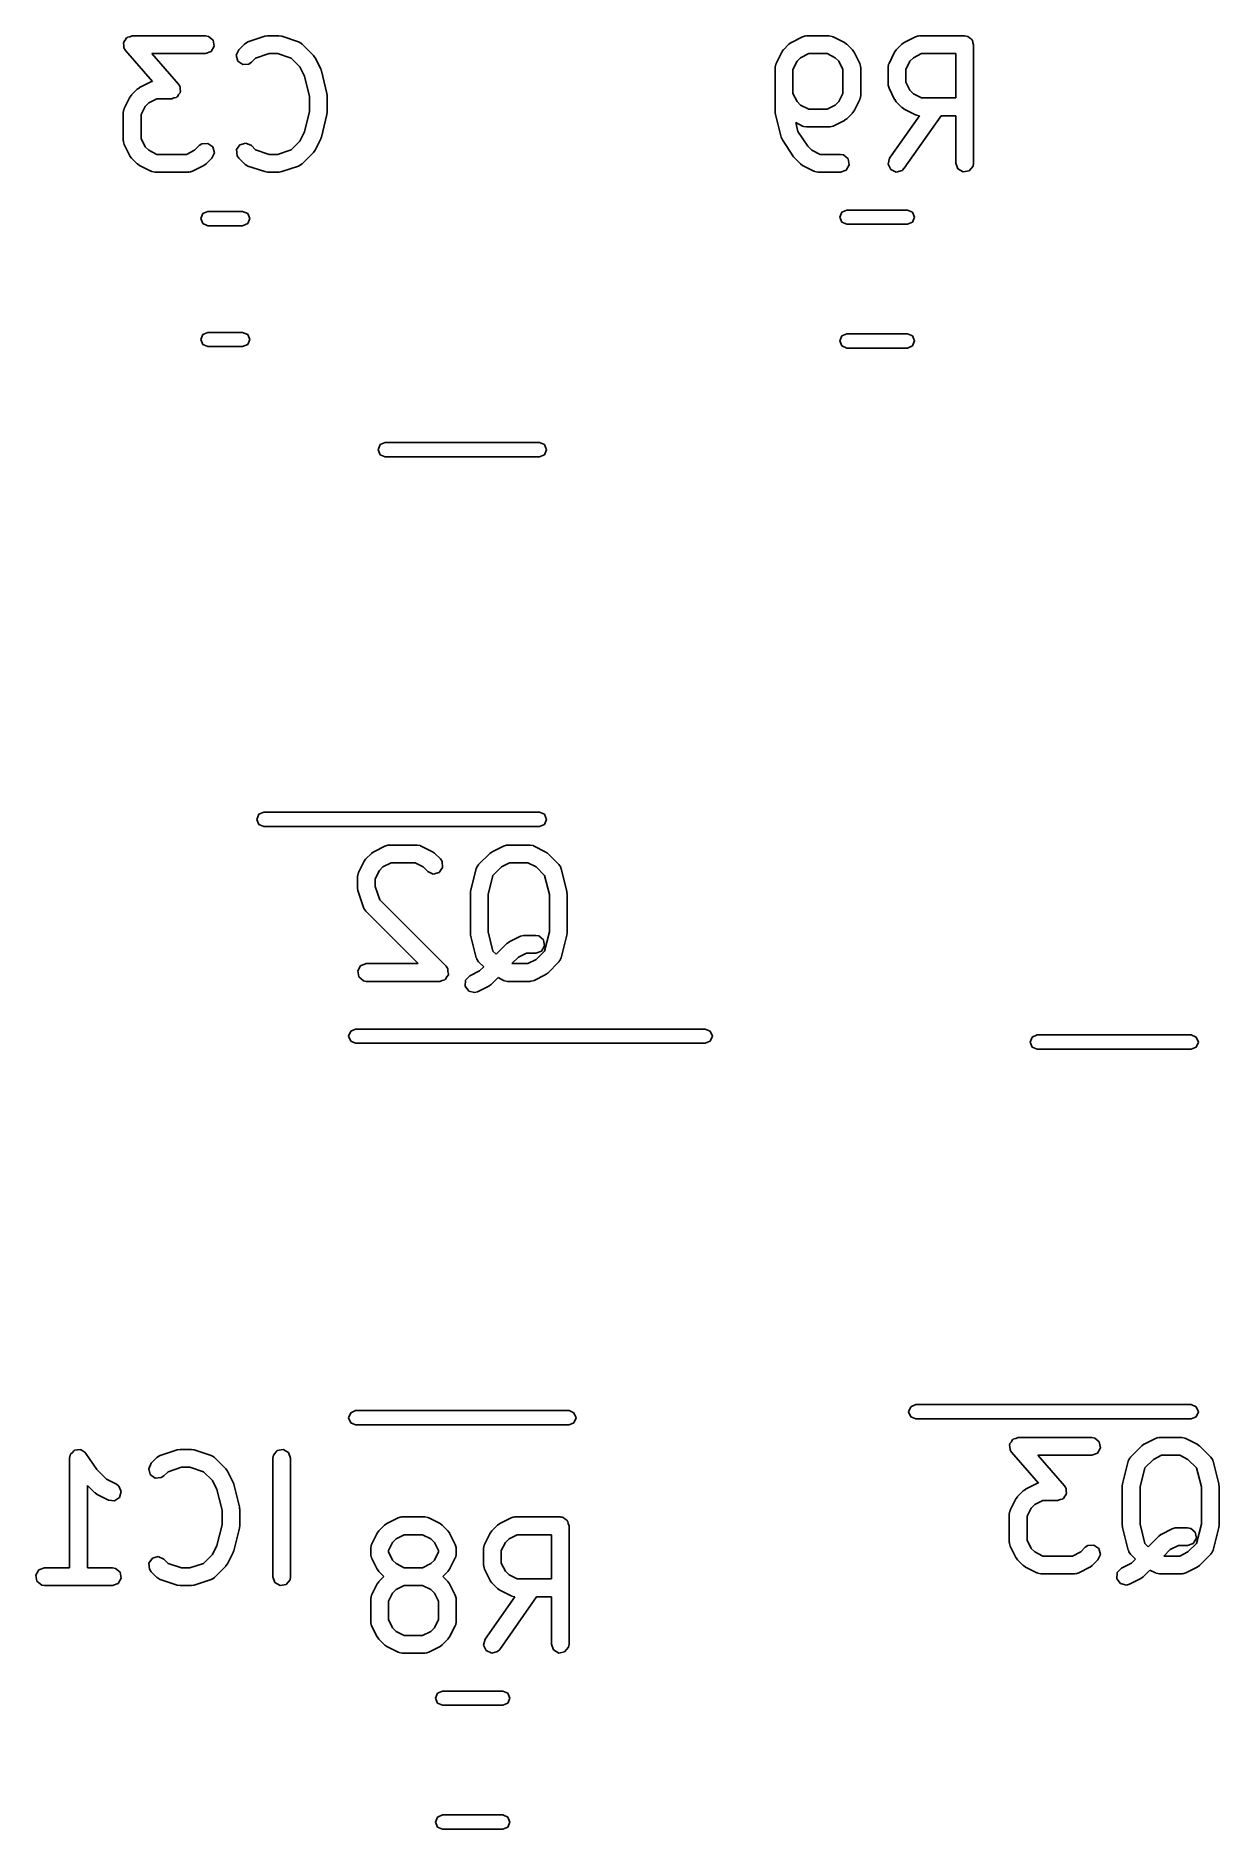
# Model space of a CAD drawing. Extents: x 184.9 to 194.9, y -91.6 to -76.4.
import ezdxf

# ---------------------------------------------------------------- set-up
doc = ezdxf.new("R2010")
doc.units = 0
doc.layers.add('BLACK', color=7, linetype='CONTINUOUS')

msp = doc.modelspace()

# ---------------------------------------------------------------- linework, layer by layer
at = {"layer": 'BLACK', "linetype": 'CONTINUOUS'}
for p, q in [((185.64, -76.5094), (185.643, -76.5042)), ((185.644, -76.5293), (185.64, -76.5094)), ((185.643, -76.4982), (185.656, -76.4824)), ((185.643, -76.5042), (185.643, -76.4982)), ((185.644, -76.5495), (185.644, -76.5293)), ((185.649, -76.5568), (185.644, -76.5495)), ((185.649, -76.5599), (185.649, -76.5568)), ((185.652, -76.5621), (185.649, -76.5599)), ((185.658, -76.5718), (185.652, -76.5621)), ((185.656, -76.4824), (185.666, -76.4649)), ((185.886, -76.832), (185.658, -76.5718)), ((185.666, -76.4649), (185.672, -76.4629)), ((185.672, -76.4629), (185.675, -76.4582)), ((185.675, -76.4582), (185.695, -76.4543)), ((185.695, -76.4543), (185.714, -76.4474)), ((185.714, -76.4474), (186.333, -76.4474)), ((186.333, -76.4474), (186.359, -76.4519)), ((186.382, -76.5798), (186.333, -76.5974)), ((186.359, -76.4519), (186.398, -76.4849)), ((186.407, -76.5354), (186.382, -76.5798)), ((186.398, -76.4849), (186.407, -76.5354)), ((186.592, -76.6111), (186.614, -76.5646)), ((186.614, -76.5646), (186.661, -76.517)), ((186.661, -76.517), (186.683, -76.502)), ((186.683, -76.502), (186.687, -76.5016)), ((186.687, -76.5016), (186.691, -76.4988)), ((186.691, -76.4988), (186.833, -76.4512)), ((186.833, -76.4512), (186.856, -76.4479)), ((186.856, -76.4479), (186.857, -76.4474)), ((186.857, -76.4474), (186.952, -76.4474)), ((186.952, -76.4474), (186.974, -76.4513)), ((186.974, -76.4513), (186.976, -76.4512)), ((186.976, -76.4512), (187.119, -76.4988)), ((187.119, -76.4988), (187.142, -76.5113)), ((187.142, -76.5113), (187.144, -76.5151)), ((187.144, -76.5151), (187.148, -76.517)), ((187.148, -76.517), (187.244, -76.6122)), ((191.195, -76.5841), (191.208, -76.5661)), ((191.208, -76.5661), (191.209, -76.5646)), ((191.209, -76.5646), (191.256, -76.517)), ((191.256, -76.517), (191.275, -76.5041)), ((191.275, -76.5041), (191.276, -76.5029)), ((191.276, -76.5029), (191.371, -76.4553)), ((191.371, -76.4553), (191.396, -76.4479)), ((191.396, -76.4479), (191.401, -76.4489)), ((191.401, -76.4489), (191.405, -76.4474)), ((191.405, -76.4474), (191.595, -76.4474)), ((191.595, -76.4474), (191.621, -76.4519)), ((191.621, -76.4519), (191.624, -76.4548)), ((191.624, -76.4548), (191.629, -76.4553)), ((191.629, -76.4553), (191.724, -76.5029)), ((191.724, -76.5029), (191.742, -76.5163)), ((191.742, -76.5163), (191.744, -76.517)), ((191.744, -76.517), (191.791, -76.5646)), ((191.791, -76.5646), (191.804, -76.583)), ((191.804, -76.583), (191.805, -76.5841)), ((192.147, -76.5841), (192.161, -76.5661)), ((192.161, -76.5646), (192.209, -76.517)), ((192.161, -76.5661), (192.161, -76.5646)), ((192.209, -76.517), (192.227, -76.5041)), ((192.227, -76.5041), (192.228, -76.5029)), ((192.228, -76.5029), (192.324, -76.4553)), ((192.324, -76.4553), (192.349, -76.4479)), ((192.349, -76.4479), (192.353, -76.4489)), ((192.353, -76.4489), (192.357, -76.4474)), ((192.357, -76.4474), (192.738, -76.4474)), ((192.738, -76.4474), (192.748, -76.4491)), ((192.748, -76.4491), (192.751, -76.4485)), ((192.751, -76.4485), (192.754, -76.4502)), ((192.754, -76.4502), (192.764, -76.4519)), ((192.764, -76.4519), (192.779, -76.4644)), ((192.779, -76.4644), (192.796, -76.4742)), ((192.796, -76.4742), (192.798, -76.4805)), ((192.798, -76.4805), (192.803, -76.4849)), ((192.803, -76.4849), (192.806, -76.5041)), ((192.806, -76.5041), (192.813, -76.5224)), ((192.813, -76.5224), (192.813, -77.5224)), ((186.333, -76.5974), (185.88, -76.5974)), ((185.88, -76.5974), (186.104, -76.8539)), ((186.605, -76.6606), (186.592, -76.6111)), ((186.647, -76.6901), (186.605, -76.6606)), ((186.698, -76.6856), (186.647, -76.6901)), ((186.72, -76.6707), (186.698, -76.6856)), ((186.755, -76.6356), (186.72, -76.6707)), ((186.869, -76.5974), (186.755, -76.6356)), ((186.94, -76.5974), (186.869, -76.5974)), ((187.055, -76.6356), (186.94, -76.5974)), ((187.129, -76.7097), (187.055, -76.6356)), ((187.167, -76.7867), (187.129, -76.7097)), ((187.244, -76.6122), (187.256, -76.6306)), ((187.256, -76.6306), (187.258, -76.6317)), ((187.258, -76.6317), (187.305, -76.7269)), ((187.305, -76.7269), (187.309, -76.7393)), ((191.139, -76.7129), (191.144, -76.6872)), ((191.139, -77.0938), (191.139, -76.7129)), ((191.144, -76.6872), (191.147, -76.6838)), ((191.147, -76.6793), (191.195, -76.5841)), ((191.147, -76.6838), (191.147, -76.6793)), ((191.324, -76.662), (191.289, -76.7306)), ((191.289, -76.7306), (191.289, -76.9332)), ((191.354, -76.6316), (191.324, -76.662)), ((191.422, -76.5974), (191.354, -76.6316)), ((191.578, -76.5974), (191.422, -76.5974)), ((191.646, -76.6316), (191.578, -76.5974)), ((191.676, -76.662), (191.646, -76.6316)), ((191.711, -76.7306), (191.676, -76.662)), ((191.711, -76.9332), (191.711, -76.7306)), ((191.805, -76.5841), (191.853, -76.6793)), ((191.853, -76.6793), (191.86, -76.7043)), ((191.86, -76.7043), (191.859, -76.7086)), ((191.859, -76.7086), (191.861, -76.7129)), ((191.861, -76.7129), (191.861, -76.951)), ((192.092, -76.7129), (192.096, -76.6872)), ((192.092, -76.8557), (192.092, -76.7129)), ((192.096, -76.6872), (192.099, -76.6838)), ((192.099, -76.6838), (192.1, -76.6793)), ((192.1, -76.6793), (192.147, -76.5841)), ((192.276, -76.662), (192.242, -76.7306)), ((192.242, -76.7306), (192.242, -76.838)), ((192.306, -76.6316), (192.276, -76.662)), ((192.375, -76.5974), (192.306, -76.6316)), ((192.663, -76.5974), (192.375, -76.5974)), ((192.663, -76.9712), (192.663, -76.5974)), ((185.756, -76.8979), (185.775, -76.8851)), ((185.775, -76.8851), (185.776, -76.8839)), ((185.776, -76.8839), (185.871, -76.8363)), ((185.871, -76.8363), (185.886, -76.832)), ((186.104, -76.8539), (186.11, -76.8636)), ((186.11, -76.8636), (186.113, -76.8658)), ((186.113, -76.8658), (186.113, -76.8689)), ((186.113, -76.8689), (186.118, -76.8762)), ((186.118, -76.8762), (186.118, -76.8964)), ((187.211, -76.9602), (187.167, -76.7867)), ((187.309, -76.7393), (187.311, -76.7423)), ((187.311, -76.7423), (187.358, -76.9328)), ((192.093, -76.8599), (192.092, -76.8557)), ((192.092, -76.8643), (192.093, -76.8599)), ((192.1, -76.8893), (192.092, -76.8643)), ((192.242, -76.838), (192.276, -76.9065)), ((185.647, -77.0603), (185.695, -76.965)), ((185.695, -76.965), (185.708, -76.947)), ((185.708, -76.947), (185.709, -76.9455)), ((185.709, -76.9455), (185.756, -76.8979)), ((185.854, -77.0126), (185.824, -77.043)), ((185.922, -76.9783), (185.854, -77.0126)), ((186.048, -76.9783), (185.922, -76.9783)), ((186.067, -76.9714), (186.048, -76.9783)), ((186.086, -76.9675), (186.067, -76.9714)), ((186.09, -76.9628), (186.086, -76.9675)), ((186.096, -76.9608), (186.09, -76.9628)), ((186.106, -76.9433), (186.096, -76.9608)), ((186.119, -76.9275), (186.106, -76.9433)), ((186.118, -76.8964), (186.121, -76.9164)), ((186.121, -76.9164), (186.118, -76.9215)), ((186.118, -76.9215), (186.119, -76.9275)), ((187.211, -77.0846), (187.211, -76.9602)), ((187.358, -76.9328), (187.36, -76.9477)), ((187.36, -76.9477), (187.361, -76.951)), ((187.361, -76.951), (187.361, -77.0938)), ((191.289, -76.9332), (191.324, -77.0018)), ((191.324, -77.0018), (191.354, -77.0322)), ((191.354, -77.0322), (191.422, -77.0664)), ((191.578, -77.0664), (191.646, -77.0322)), ((191.646, -77.0322), (191.676, -77.0018)), ((191.676, -77.0018), (191.711, -76.9332)), ((191.853, -76.9845), (191.805, -77.0797)), ((191.856, -76.9766), (191.853, -76.98)), ((191.853, -76.98), (191.853, -76.9845)), ((191.861, -76.951), (191.856, -76.9766)), ((192.147, -76.9845), (192.1, -76.8893)), ((192.148, -76.9856), (192.147, -76.9845)), ((192.161, -77.004), (192.148, -76.9856)), ((192.209, -77.0516), (192.161, -77.004)), ((192.276, -76.9065), (192.306, -76.9369)), ((192.306, -76.9369), (192.375, -76.9712)), ((192.375, -76.9712), (192.663, -76.9712)), ((185.639, -77.0938), (185.644, -77.0682)), ((185.639, -77.3319), (185.639, -77.0938)), ((185.644, -77.0682), (185.647, -77.0647)), ((185.647, -77.0647), (185.647, -77.0603)), ((185.824, -77.043), (185.789, -77.1115)), ((185.789, -77.1115), (185.789, -77.3142)), ((187.167, -77.2581), (187.211, -77.0846)), ((187.358, -77.112), (187.311, -77.3025)), ((187.361, -77.0938), (187.358, -77.1086)), ((187.358, -77.1086), (187.358, -77.112)), ((191.14, -77.0971), (191.139, -77.0938)), ((191.142, -77.112), (191.14, -77.0971)), ((191.189, -77.3025), (191.142, -77.112)), ((191.371, -77.2085), (191.313, -77.1794)), ((191.313, -77.1794), (191.332, -77.2535)), ((191.422, -77.0664), (191.578, -77.0664)), ((191.724, -77.1609), (191.629, -77.2085)), ((191.725, -77.1597), (191.724, -77.1609)), ((191.744, -77.1468), (191.725, -77.1597)), ((191.791, -77.0992), (191.744, -77.1468)), ((191.792, -77.0977), (191.791, -77.0992)), ((191.805, -77.0797), (191.792, -77.0977)), ((192.105, -77.4794), (192.356, -77.121)), ((192.21, -77.0523), (192.209, -77.0516)), ((192.228, -77.0657), (192.21, -77.0523)), ((192.324, -77.1133), (192.228, -77.0657)), ((192.539, -77.1212), (192.228, -77.5654)), ((192.328, -77.1138), (192.324, -77.1133)), ((192.331, -77.1167), (192.328, -77.1138)), ((192.356, -77.121), (192.331, -77.1167)), ((192.663, -77.1212), (192.539, -77.1212)), ((192.663, -77.5224), (192.663, -77.1212)), ((185.641, -77.3361), (185.639, -77.3319)), ((185.64, -77.3405), (185.641, -77.3361)), ((185.789, -77.3142), (185.824, -77.3827)), ((187.055, -77.4092), (187.129, -77.3351)), ((187.129, -77.3351), (187.167, -77.2581)), ((187.305, -77.3178), (187.258, -77.4131)), ((187.306, -77.3143), (187.305, -77.3178)), ((187.311, -77.3025), (187.306, -77.3143)), ((191.189, -77.3028), (191.189, -77.3025)), ((191.2, -77.3259), (191.189, -77.3028)), ((191.295, -77.4687), (191.2, -77.3259)), ((191.332, -77.2535), (191.415, -77.3794)), ((191.376, -77.209), (191.371, -77.2085)), ((191.379, -77.2119), (191.376, -77.209)), ((191.405, -77.2164), (191.379, -77.2119)), ((191.595, -77.2164), (191.405, -77.2164)), ((191.599, -77.2149), (191.595, -77.2164)), ((191.604, -77.2159), (191.599, -77.2149)), ((191.629, -77.2085), (191.604, -77.2159)), ((185.647, -77.3654), (185.64, -77.3405)), ((185.695, -77.4607), (185.647, -77.3654)), ((185.696, -77.4618), (185.695, -77.4607)), ((185.709, -77.4802), (185.696, -77.4618)), ((185.756, -77.5278), (185.709, -77.4802)), ((185.824, -77.3827), (185.854, -77.4131)), ((185.854, -77.4131), (185.922, -77.4474)), ((185.922, -77.4474), (186.173, -77.4474)), ((186.173, -77.4474), (186.241, -77.4131)), ((186.241, -77.4131), (186.28, -77.3741)), ((186.28, -77.3741), (186.302, -77.3592)), ((186.302, -77.3592), (186.353, -77.3547)), ((186.386, -77.4802), (186.339, -77.5278)), ((186.353, -77.3547), (186.395, -77.3841)), ((186.408, -77.4337), (186.386, -77.4802)), ((186.395, -77.3841), (186.408, -77.4337)), ((186.594, -77.4077), (186.624, -77.3657)), ((186.599, -77.4588), (186.594, -77.4077)), ((186.614, -77.4802), (186.599, -77.4588)), ((186.661, -77.5278), (186.614, -77.4802)), ((186.624, -77.3657), (186.673, -77.3524)), ((186.673, -77.3524), (186.72, -77.3741)), ((186.72, -77.3741), (186.755, -77.4092)), ((186.755, -77.4092), (186.869, -77.4474)), ((186.869, -77.4474), (186.94, -77.4474)), ((186.94, -77.4474), (187.055, -77.4092)), ((187.244, -77.4326), (187.148, -77.5278)), ((187.258, -77.4131), (187.244, -77.4311)), ((187.244, -77.4311), (187.244, -77.4326)), ((191.298, -77.4708), (191.295, -77.4687)), ((191.304, -77.4802), (191.298, -77.4708)), ((191.352, -77.5278), (191.304, -77.4802)), ((191.415, -77.3794), (191.449, -77.4131)), ((191.449, -77.4131), (191.518, -77.4474)), ((191.518, -77.4474), (191.69, -77.4474)), ((191.69, -77.4474), (191.716, -77.4519)), ((191.716, -77.4519), (191.755, -77.4849)), ((191.755, -77.4849), (191.764, -77.5354)), ((192.092, -77.5289), (192.105, -77.4794)), ((185.758, -77.5285), (185.756, -77.5278)), ((185.776, -77.5418), (185.758, -77.5285)), ((185.871, -77.5895), (185.776, -77.5418)), ((185.876, -77.59), (185.871, -77.5895)), ((185.879, -77.5929), (185.876, -77.59)), ((185.905, -77.5974), (185.879, -77.5929)), ((186.19, -77.5974), (185.905, -77.5974)), ((186.195, -77.5958), (186.19, -77.5974)), ((186.199, -77.5969), (186.195, -77.5958)), ((186.224, -77.5895), (186.199, -77.5969)), ((186.319, -77.5418), (186.224, -77.5895)), ((186.32, -77.5407), (186.319, -77.5418)), ((186.339, -77.5278), (186.32, -77.5407)), ((186.665, -77.5297), (186.661, -77.5278)), ((186.668, -77.5335), (186.665, -77.5297)), ((186.691, -77.5459), (186.668, -77.5335)), ((186.833, -77.5935), (186.691, -77.5459)), ((186.835, -77.5935), (186.833, -77.5935)), ((186.857, -77.5974), (186.835, -77.5935)), ((186.952, -77.5974), (186.857, -77.5974)), ((186.954, -77.5968), (186.952, -77.5974)), ((186.976, -77.5935), (186.954, -77.5968)), ((187.119, -77.5459), (186.976, -77.5935)), ((187.122, -77.5431), (187.119, -77.5459)), ((187.127, -77.5427), (187.122, -77.5431)), ((187.148, -77.5278), (187.127, -77.5427)), ((191.353, -77.5285), (191.352, -77.5278)), ((191.371, -77.5418), (191.353, -77.5285)), ((191.466, -77.5895), (191.371, -77.5418)), ((191.471, -77.59), (191.466, -77.5895)), ((191.474, -77.5929), (191.471, -77.59)), ((191.5, -77.5974), (191.474, -77.5929)), ((191.69, -77.5974), (191.5, -77.5974)), ((191.739, -77.5798), (191.69, -77.5974)), ((191.764, -77.5354), (191.739, -77.5798)), ((192.114, -77.5754), (192.092, -77.5289)), ((192.16, -77.5971), (192.114, -77.5754)), ((192.21, -77.5838), (192.16, -77.5971)), ((192.228, -77.5654), (192.21, -77.5838)), ((192.681, -77.5706), (192.663, -77.5224)), ((192.725, -77.5962), (192.681, -77.5706)), ((192.776, -77.5873), (192.725, -77.5962)), ((192.809, -77.548), (192.776, -77.5873)), ((192.813, -77.5224), (192.809, -77.548)), ((186.311, -77.9476), (186.354, -77.93)), ((186.354, -77.93), (186.646, -77.93)), ((186.646, -77.93), (186.689, -77.9476)), ((191.685, -77.9775), (191.703, -77.9351)), ((191.703, -77.9351), (191.745, -77.9175)), ((191.745, -77.9175), (192.255, -77.9175)), ((192.255, -77.9175), (192.297, -77.9351)), ((192.297, -77.9351), (192.315, -77.9775)), ((186.294, -77.99), (186.311, -77.9476)), ((186.311, -78.0324), (186.294, -77.99)), ((186.354, -78.05), (186.311, -78.0324)), ((186.646, -78.05), (186.354, -78.05)), ((186.689, -78.0324), (186.646, -78.05)), ((186.689, -77.9476), (186.706, -77.99)), ((186.706, -77.99), (186.689, -78.0324)), ((191.703, -78.0199), (191.685, -77.9775)), ((191.745, -78.0375), (191.703, -78.0199)), ((192.255, -78.0375), (191.745, -78.0375)), ((192.297, -78.0199), (192.255, -78.0375)), ((192.315, -77.9775), (192.297, -78.0199)), ((186.294, -79.01), (186.311, -78.9676)), ((186.311, -78.9676), (186.354, -78.95)), ((186.354, -78.95), (186.646, -78.95)), ((186.646, -78.95), (186.689, -78.9676)), ((186.689, -78.9676), (186.706, -79.01)), ((191.685, -79.0225), (191.703, -78.9801)), ((191.703, -78.9801), (191.745, -78.9625)), ((191.745, -78.9625), (192.255, -78.9625)), ((192.255, -78.9625), (192.297, -78.9801)), ((192.297, -78.9801), (192.315, -79.0225)), ((186.311, -79.0524), (186.294, -79.01)), ((186.354, -79.07), (186.311, -79.0524)), ((186.646, -79.07), (186.354, -79.07)), ((186.689, -79.0524), (186.646, -79.07)), ((186.706, -79.01), (186.689, -79.0524)), ((191.703, -79.0649), (191.685, -79.0225)), ((191.745, -79.0825), (191.703, -79.0649)), ((192.255, -79.0825), (191.745, -79.0825)), ((192.297, -79.0649), (192.255, -79.0825)), ((192.315, -79.0225), (192.297, -79.0649)), ((187.79, -79.94), (187.808, -79.8976)), ((187.808, -79.8976), (187.85, -79.88)), ((187.85, -79.88), (189.15, -79.88)), ((189.15, -79.88), (189.192, -79.8976)), ((189.192, -79.8976), (189.21, -79.94)), ((187.808, -79.9824), (187.79, -79.94)), ((187.85, -80), (187.808, -79.9824)), ((189.15, -80), (187.85, -80)), ((189.192, -79.9824), (189.15, -80)), ((189.21, -79.94), (189.192, -79.9824)), ((186.765, -83.06), (186.783, -83.0176)), ((186.783, -83.1024), (186.765, -83.06)), ((186.783, -83.0176), (186.825, -83)), ((186.825, -83), (189.15, -83)), ((189.15, -83), (189.192, -83.0176)), ((189.192, -83.0176), (189.21, -83.06)), ((189.21, -83.06), (189.192, -83.1024)), ((186.825, -83.12), (186.783, -83.1024)), ((189.15, -83.12), (186.825, -83.12)), ((189.192, -83.1024), (189.15, -83.12)), ((187.685, -83.3946), (187.733, -83.347)), ((187.733, -83.347), (187.751, -83.3341)), ((187.751, -83.3341), (187.752, -83.3329)), ((187.752, -83.3329), (187.847, -83.2853)), ((187.847, -83.2853), (187.872, -83.2779)), ((187.872, -83.2779), (187.877, -83.2789)), ((187.877, -83.2789), (187.881, -83.2774)), ((187.881, -83.2774), (188.119, -83.2774)), ((188.119, -83.2774), (188.145, -83.2819)), ((188.145, -83.2819), (188.148, -83.2848)), ((188.148, -83.2848), (188.153, -83.2853)), ((188.153, -83.2853), (188.248, -83.3329)), ((188.248, -83.3329), (188.266, -83.3463)), ((188.266, -83.3463), (188.267, -83.347)), ((188.267, -83.347), (188.315, -83.3946)), ((188.637, -83.4422), (188.733, -83.347)), ((188.733, -83.347), (188.751, -83.3341)), ((188.751, -83.3341), (188.752, -83.3329)), ((188.752, -83.3329), (188.847, -83.2853)), ((188.847, -83.2853), (188.872, -83.2779)), ((188.872, -83.2779), (188.877, -83.2789)), ((188.877, -83.2789), (188.881, -83.2774)), ((188.881, -83.2774), (189.071, -83.2774)), ((189.071, -83.2774), (189.097, -83.2819)), ((189.097, -83.2819), (189.101, -83.2848)), ((189.101, -83.2848), (189.105, -83.2853)), ((189.105, -83.2853), (189.2, -83.3329)), ((189.2, -83.3329), (189.218, -83.3463)), ((189.218, -83.3463), (189.22, -83.347)), ((189.22, -83.347), (189.315, -83.4422)), ((187.615, -83.5429), (187.62, -83.5172)), ((187.615, -83.6381), (187.615, -83.5429)), ((187.62, -83.5172), (187.623, -83.5138)), ((187.623, -83.5093), (187.671, -83.4141)), ((187.623, -83.5138), (187.623, -83.5093)), ((187.671, -83.4141), (187.684, -83.3961)), ((187.684, -83.3961), (187.685, -83.3946)), ((187.8, -83.492), (187.765, -83.5606)), ((187.83, -83.4616), (187.8, -83.492)), ((187.899, -83.4274), (187.83, -83.4616)), ((188.101, -83.4274), (187.899, -83.4274)), ((188.17, -83.4616), (188.101, -83.4274)), ((188.209, -83.5007), (188.17, -83.4616)), ((188.255, -83.5223), (188.209, -83.5007)), ((188.305, -83.5091), (188.255, -83.5223)), ((188.334, -83.467), (188.305, -83.5091)), ((188.315, -83.3946), (188.33, -83.4159)), ((188.33, -83.4159), (188.334, -83.467)), ((188.57, -83.6675), (188.618, -83.477)), ((188.618, -83.477), (188.628, -83.4533)), ((188.628, -83.4533), (188.634, -83.4489)), ((188.634, -83.4489), (188.637, -83.4422)), ((188.758, -83.5336), (188.718, -83.6949)), ((188.83, -83.4616), (188.758, -83.5336)), ((188.899, -83.4274), (188.83, -83.4616)), ((189.054, -83.4274), (188.899, -83.4274)), ((189.122, -83.4616), (189.054, -83.4274)), ((189.194, -83.5336), (189.122, -83.4616)), ((189.235, -83.6949), (189.194, -83.5336)), ((189.315, -83.4422), (189.33, -83.4635)), ((189.33, -83.4635), (189.331, -83.4709)), ((189.331, -83.4709), (189.335, -83.477)), ((189.335, -83.477), (189.382, -83.6675)), ((187.616, -83.6396), (187.615, -83.6381)), ((187.619, -83.6618), (187.616, -83.6396)), ((187.667, -83.8047), (187.619, -83.6618)), ((187.765, -83.5606), (187.765, -83.6259)), ((187.765, -83.6259), (187.804, -83.7404)), ((188.568, -83.6857), (188.57, -83.671)), ((188.568, -84.019), (188.568, -83.6857)), ((188.57, -83.671), (188.57, -83.6675)), ((188.718, -83.6949), (188.718, -84.0098)), ((189.235, -84.0098), (189.235, -83.6949)), ((189.382, -83.6675), (189.383, -83.6825)), ((189.383, -83.6825), (189.385, -83.6857)), ((189.385, -83.6857), (189.385, -84.019)), ((187.67, -83.8082), (187.667, -83.8047)), ((187.67, -83.8126), (187.67, -83.8082)), ((187.685, -83.834), (187.67, -83.8126)), ((188.128, -84.2774), (187.685, -83.834)), ((187.804, -83.7404), (188.363, -84.2993)), ((188.569, -84.0223), (188.568, -84.019)), ((188.57, -84.0372), (188.569, -84.0223)), ((188.618, -84.2277), (188.57, -84.0372)), ((188.718, -84.0098), (188.758, -84.1712)), ((188.786, -84.1987), (188.876, -84.1089)), ((188.876, -84.1089), (188.894, -84.096)), ((188.894, -84.096), (188.895, -84.0948)), ((188.895, -84.0948), (188.99, -84.0472)), ((188.99, -84.0472), (189.015, -84.0398)), ((189.015, -84.0398), (189.02, -84.0408)), ((189.02, -84.0408), (189.024, -84.0393)), ((189.024, -84.0393), (189.119, -84.0393)), ((189.119, -84.0393), (189.145, -84.0438)), ((189.145, -84.0438), (189.184, -84.0768)), ((189.193, -84.1273), (189.167, -84.1717)), ((189.184, -84.0768), (189.193, -84.1273)), ((189.194, -84.1712), (189.235, -84.0098)), ((189.382, -84.0372), (189.335, -84.2277)), ((189.385, -84.019), (189.382, -84.0338)), ((189.382, -84.0338), (189.382, -84.0372)), ((187.617, -84.3394), (187.642, -84.2949)), ((187.642, -84.2949), (187.69, -84.2774)), ((187.69, -84.2774), (188.128, -84.2774)), ((188.363, -84.2993), (188.372, -84.3128)), ((188.622, -84.2338), (188.618, -84.2277)), ((188.623, -84.2412), (188.622, -84.2338)), ((188.637, -84.2626), (188.623, -84.2412)), ((188.68, -84.3048), (188.637, -84.2626)), ((188.758, -84.1712), (188.786, -84.1987)), ((188.973, -84.2235), (188.919, -84.2774)), ((188.919, -84.2774), (189.054, -84.2774)), ((189.042, -84.1893), (188.973, -84.2235)), ((189.119, -84.1893), (189.042, -84.1893)), ((189.054, -84.2774), (189.122, -84.2431)), ((189.167, -84.1717), (189.119, -84.1893)), ((189.122, -84.2431), (189.194, -84.1712)), ((189.315, -84.2626), (189.22, -84.3578)), ((189.318, -84.2558), (189.315, -84.2626)), ((189.324, -84.2515), (189.318, -84.2558)), ((189.335, -84.2277), (189.324, -84.2515)), ((187.626, -84.3899), (187.617, -84.3394)), ((187.665, -84.4229), (187.626, -84.3899)), ((187.69, -84.4274), (187.665, -84.4229)), ((188.31, -84.4274), (187.69, -84.4274)), ((188.331, -84.4197), (188.31, -84.4274)), ((188.353, -84.4138), (188.331, -84.4197)), ((188.355, -84.411), (188.353, -84.4138)), ((188.358, -84.4098), (188.355, -84.411)), ((188.369, -84.3903), (188.358, -84.4098)), ((188.382, -84.3718), (188.369, -84.3903)), ((188.372, -84.3128), (188.374, -84.3149)), ((188.374, -84.3149), (188.375, -84.3169)), ((188.375, -84.3169), (188.377, -84.3207)), ((188.377, -84.3207), (188.379, -84.3432)), ((188.379, -84.3432), (188.383, -84.3654)), ((188.383, -84.3654), (188.382, -84.3684)), ((188.382, -84.3684), (188.382, -84.3718)), ((188.523, -84.469), (188.526, -84.4178)), ((188.526, -84.4178), (188.562, -84.3805)), ((188.562, -84.3805), (188.646, -84.3384)), ((188.646, -84.3384), (188.68, -84.3048)), ((188.744, -84.453), (188.725, -84.4659)), ((188.801, -84.396), (188.744, -84.453)), ((188.847, -84.4195), (188.801, -84.396)), ((188.852, -84.42), (188.847, -84.4195)), ((188.855, -84.4229), (188.852, -84.42)), ((188.881, -84.4274), (188.855, -84.4229)), ((189.071, -84.4274), (188.881, -84.4274)), ((189.076, -84.4258), (189.071, -84.4274)), ((189.08, -84.4269), (189.076, -84.4258)), ((189.105, -84.4195), (189.08, -84.4269)), ((189.2, -84.3718), (189.105, -84.4195)), ((189.201, -84.3707), (189.2, -84.3718)), ((189.22, -84.3578), (189.201, -84.3707)), ((188.554, -84.5102), (188.523, -84.469)), ((188.604, -84.5221), (188.554, -84.5102)), ((188.629, -84.5147), (188.604, -84.5221)), ((188.724, -84.4671), (188.629, -84.5147)), ((188.725, -84.4659), (188.724, -84.4671)), ((187.54, -84.89), (187.558, -84.8476)), ((187.558, -84.9324), (187.54, -84.89)), ((187.558, -84.8476), (187.6, -84.83)), ((187.6, -84.83), (190.55, -84.83)), ((190.55, -84.83), (190.592, -84.8476)), ((190.592, -84.8476), (190.61, -84.89)), ((190.61, -84.89), (190.592, -84.9324)), ((193.29, -84.94), (193.308, -84.8976)), ((193.308, -84.8976), (193.35, -84.88)), ((193.35, -84.88), (194.65, -84.88)), ((194.65, -84.88), (194.692, -84.8976)), ((194.692, -84.8976), (194.71, -84.94)), ((187.6, -84.95), (187.558, -84.9324)), ((190.55, -84.95), (187.6, -84.95)), ((190.592, -84.9324), (190.55, -84.95)), ((193.308, -84.9824), (193.29, -84.94)), ((193.35, -85), (193.308, -84.9824)), ((194.65, -85), (193.35, -85)), ((194.692, -84.9824), (194.65, -85)), ((194.71, -84.94), (194.692, -84.9824)), ((187.54, -88.11), (187.558, -88.0676)), ((187.558, -88.0676), (187.6, -88.05)), ((187.6, -88.05), (189.4, -88.05)), ((189.4, -88.05), (189.442, -88.0676)), ((189.442, -88.0676), (189.46, -88.11)), ((192.265, -88.06), (192.283, -88.0176)), ((192.283, -88.1024), (192.265, -88.06)), ((192.283, -88.0176), (192.325, -88)), ((192.325, -88), (194.65, -88)), ((194.65, -88), (194.692, -88.0176)), ((194.692, -88.0176), (194.71, -88.06)), ((194.71, -88.06), (194.692, -88.1024)), ((187.558, -88.1524), (187.54, -88.11)), ((187.6, -88.17), (187.558, -88.1524)), ((189.4, -88.17), (187.6, -88.17)), ((189.442, -88.1524), (189.4, -88.17)), ((189.46, -88.11), (189.442, -88.1524)), ((192.325, -88.12), (192.283, -88.1024)), ((194.65, -88.12), (192.325, -88.12)), ((194.692, -88.1024), (194.65, -88.12)), ((185.21, -88.4041), (185.224, -88.3874)), ((185.224, -88.3874), (185.229, -88.3867)), ((185.229, -88.3867), (185.232, -88.3837)), ((185.232, -88.3837), (185.253, -88.3823)), ((185.253, -88.3823), (185.275, -88.3785)), ((185.275, -88.3785), (185.279, -88.3807)), ((185.279, -88.3807), (185.283, -88.3804)), ((185.283, -88.3804), (185.301, -88.3933)), ((185.952, -88.4288), (186.095, -88.3812)), ((186.095, -88.3812), (186.118, -88.3779)), ((186.118, -88.3779), (186.119, -88.3774)), ((186.119, -88.3774), (186.214, -88.3774)), ((186.214, -88.3774), (186.236, -88.3813)), ((186.236, -88.3813), (186.238, -88.3812)), ((186.238, -88.3812), (186.381, -88.4288)), ((186.906, -88.4267), (186.939, -88.3874)), ((186.939, -88.3874), (186.989, -88.3785)), ((186.989, -88.3785), (187.034, -88.4042)), ((193.117, -88.3394), (193.12, -88.3342)), ((193.12, -88.3593), (193.117, -88.3394)), ((193.119, -88.3282), (193.132, -88.3124)), ((193.12, -88.3342), (193.119, -88.3282)), ((193.121, -88.3795), (193.12, -88.3593)), ((193.125, -88.3868), (193.121, -88.3795)), ((193.126, -88.3899), (193.125, -88.3868)), ((193.132, -88.3124), (193.142, -88.2949)), ((193.142, -88.2949), (193.148, -88.2929)), ((193.148, -88.2929), (193.152, -88.2882)), ((193.152, -88.2882), (193.171, -88.2843)), ((193.171, -88.2843), (193.19, -88.2774)), ((193.19, -88.2774), (193.81, -88.2774)), ((193.81, -88.2774), (193.835, -88.2819)), ((193.835, -88.2819), (193.874, -88.3149)), ((193.883, -88.3654), (193.858, -88.4098)), ((193.874, -88.3149), (193.883, -88.3654)), ((194.137, -88.4422), (194.233, -88.347)), ((194.233, -88.347), (194.251, -88.3341)), ((194.251, -88.3341), (194.252, -88.3329)), ((194.252, -88.3329), (194.347, -88.2853)), ((194.347, -88.2853), (194.372, -88.2779)), ((194.372, -88.2779), (194.377, -88.2789)), ((194.377, -88.2789), (194.381, -88.2774)), ((194.381, -88.2774), (194.571, -88.2774)), ((194.571, -88.2774), (194.597, -88.2819)), ((194.597, -88.2819), (194.601, -88.2848)), ((194.601, -88.2848), (194.605, -88.2853)), ((194.605, -88.2853), (194.7, -88.3329)), ((194.7, -88.3329), (194.718, -88.3463)), ((194.718, -88.3463), (194.72, -88.347)), ((194.72, -88.347), (194.815, -88.4422)), ((185.187, -88.4524), (185.191, -88.4267)), ((185.187, -89.3774), (185.187, -88.4524)), ((185.191, -88.4267), (185.194, -88.4234)), ((185.194, -88.4234), (185.195, -88.4191)), ((185.195, -88.4191), (185.21, -88.4041)), ((185.301, -88.3933), (185.319, -88.4042)), ((185.319, -88.4042), (185.321, -88.4082)), ((185.321, -88.4082), (185.324, -88.4108)), ((185.324, -88.4108), (185.415, -88.5475)), ((185.854, -88.5411), (185.876, -88.4946)), ((185.876, -88.4946), (185.923, -88.447)), ((185.923, -88.447), (185.944, -88.432)), ((185.944, -88.432), (185.949, -88.4316)), ((185.949, -88.4316), (185.952, -88.4288)), ((186.131, -88.5274), (186.017, -88.5656)), ((186.202, -88.5274), (186.131, -88.5274)), ((186.317, -88.5656), (186.202, -88.5274)), ((186.381, -88.4288), (186.404, -88.4413)), ((186.404, -88.4413), (186.406, -88.4451)), ((186.406, -88.4451), (186.41, -88.447)), ((186.41, -88.447), (186.505, -88.5422)), ((186.901, -88.4524), (186.906, -88.4267)), ((186.901, -89.4524), (186.901, -88.4524)), ((187.034, -88.4042), (187.051, -88.4524)), ((187.051, -88.4524), (187.051, -89.4524)), ((193.128, -88.3921), (193.126, -88.3899)), ((193.134, -88.4018), (193.128, -88.3921)), ((193.362, -88.662), (193.134, -88.4018)), ((193.81, -88.4274), (193.356, -88.4274)), ((193.356, -88.4274), (193.58, -88.6839)), ((193.858, -88.4098), (193.81, -88.4274)), ((194.07, -88.6675), (194.118, -88.477)), ((194.118, -88.477), (194.128, -88.4533)), ((194.128, -88.4533), (194.134, -88.4489)), ((194.134, -88.4489), (194.137, -88.4422)), ((194.258, -88.5336), (194.218, -88.6949)), ((194.33, -88.4616), (194.258, -88.5336)), ((194.399, -88.4274), (194.33, -88.4616)), ((194.554, -88.4274), (194.399, -88.4274)), ((194.622, -88.4616), (194.554, -88.4274)), ((194.694, -88.5336), (194.622, -88.4616)), ((194.735, -88.6949), (194.694, -88.5336)), ((194.815, -88.4422), (194.83, -88.4635)), ((194.83, -88.4635), (194.831, -88.4709)), ((194.831, -88.4709), (194.835, -88.477)), ((194.835, -88.477), (194.882, -88.6675)), ((185.399, -88.7435), (185.337, -88.6811)), ((185.337, -88.6811), (185.337, -89.3774)), ((185.415, -88.5475), (185.497, -88.6288)), ((185.497, -88.6288), (185.581, -88.671)), ((185.581, -88.671), (185.602, -88.6865)), ((185.602, -88.6865), (185.622, -88.7336)), ((185.867, -88.5906), (185.854, -88.5411)), ((185.909, -88.6201), (185.867, -88.5906)), ((185.96, -88.6156), (185.909, -88.6201)), ((185.982, -88.6007), (185.96, -88.6156)), ((186.017, -88.5656), (185.982, -88.6007)), ((186.391, -88.6397), (186.317, -88.5656)), ((186.429, -88.7167), (186.391, -88.6397)), ((186.505, -88.5422), (186.518, -88.5606)), ((186.518, -88.5606), (186.519, -88.5617)), ((186.519, -88.5617), (186.567, -88.6569)), ((186.567, -88.6569), (186.571, -88.6693)), ((186.571, -88.6693), (186.573, -88.6723)), ((186.573, -88.6723), (186.62, -88.8628)), ((193.252, -88.7139), (193.347, -88.6663)), ((193.347, -88.6663), (193.362, -88.662)), ((193.58, -88.6839), (193.586, -88.6936)), ((194.068, -88.6857), (194.07, -88.671)), ((194.068, -89.019), (194.068, -88.6857)), ((194.07, -88.671), (194.07, -88.6675)), ((194.882, -88.6675), (194.883, -88.6825)), ((194.883, -88.6825), (194.885, -88.6857)), ((194.885, -88.6857), (194.885, -89.019)), ((185.401, -88.7442), (185.399, -88.7435)), ((185.419, -88.7576), (185.401, -88.7442)), ((185.514, -88.8052), (185.419, -88.7576)), ((185.565, -88.811), (185.514, -88.8052)), ((185.608, -88.7828), (185.565, -88.811)), ((185.622, -88.7336), (185.608, -88.7828)), ((186.473, -88.8902), (186.429, -88.7167)), ((193.123, -88.8903), (193.171, -88.795)), ((193.171, -88.795), (193.184, -88.777)), ((193.184, -88.777), (193.185, -88.7755)), ((193.185, -88.7755), (193.233, -88.7279)), ((193.233, -88.7279), (193.251, -88.7151)), ((193.251, -88.7151), (193.252, -88.7139)), ((193.33, -88.8426), (193.3, -88.873)), ((193.399, -88.8083), (193.33, -88.8426)), ((193.524, -88.8083), (193.399, -88.8083)), ((193.543, -88.8014), (193.524, -88.8083)), ((193.563, -88.7975), (193.543, -88.8014)), ((193.566, -88.7928), (193.563, -88.7975)), ((193.572, -88.7908), (193.566, -88.7928)), ((193.582, -88.7733), (193.572, -88.7908)), ((193.595, -88.7575), (193.582, -88.7733)), ((193.586, -88.6936), (193.589, -88.6958)), ((193.589, -88.6958), (193.589, -88.6989)), ((193.589, -88.6989), (193.594, -88.7062)), ((193.594, -88.7062), (193.594, -88.7264)), ((193.594, -88.7264), (193.598, -88.7464)), ((193.598, -88.7464), (193.595, -88.7515)), ((193.595, -88.7515), (193.595, -88.7575)), ((194.218, -88.6949), (194.218, -89.0098)), ((194.735, -89.0098), (194.735, -88.6949)), ((186.473, -89.0146), (186.473, -88.8902)), ((186.62, -88.8628), (186.621, -88.8777)), ((186.621, -88.8777), (186.623, -88.881)), ((186.623, -88.881), (186.623, -89.0238)), ((187.863, -89.0029), (187.959, -88.9553)), ((187.959, -88.9553), (187.984, -88.9479)), ((187.984, -88.9479), (187.988, -88.9489)), ((187.988, -88.9489), (187.992, -88.9474)), ((187.992, -88.9474), (188.183, -88.9474)), ((188.183, -88.9474), (188.208, -88.9519)), ((188.208, -88.9519), (188.212, -88.9548)), ((188.212, -88.9548), (188.216, -88.9553)), ((188.216, -88.9553), (188.312, -89.0029)), ((188.816, -89.0029), (188.911, -88.9553)), ((188.911, -88.9553), (188.936, -88.9479)), ((188.936, -88.9479), (188.94, -88.9489)), ((188.94, -88.9489), (188.945, -88.9474)), ((188.945, -88.9474), (189.326, -88.9474)), ((189.326, -88.9474), (189.335, -88.9491)), ((189.335, -88.9491), (189.339, -88.9485)), ((189.339, -88.9485), (189.342, -88.9502)), ((189.342, -88.9502), (189.351, -88.9519)), ((189.351, -88.9519), (189.366, -88.9644)), ((189.366, -88.9644), (189.383, -88.9742)), ((189.383, -88.9742), (189.385, -88.9805)), ((189.385, -88.9805), (189.391, -88.9849)), ((189.391, -88.9849), (189.394, -89.0041)), ((193.115, -88.9238), (193.12, -88.8982)), ((193.115, -89.1619), (193.115, -88.9238)), ((193.12, -88.8982), (193.123, -88.8947)), ((193.123, -88.8947), (193.123, -88.8903)), ((193.3, -88.873), (193.265, -88.9415)), ((193.265, -88.9415), (193.265, -89.1442)), ((186.429, -89.1881), (186.473, -89.0146)), ((186.62, -89.042), (186.573, -89.2325)), ((186.623, -89.0238), (186.62, -89.0386)), ((186.62, -89.0386), (186.62, -89.042)), ((187.735, -89.1793), (187.782, -89.0841)), ((187.782, -89.0841), (187.796, -89.0661)), ((187.796, -89.0646), (187.844, -89.017)), ((187.796, -89.0661), (187.796, -89.0646)), ((187.844, -89.017), (187.862, -89.0041)), ((187.862, -89.0041), (187.863, -89.0029)), ((187.941, -89.1316), (187.911, -89.162)), ((188.01, -89.0974), (187.941, -89.1316)), ((188.165, -89.0974), (188.01, -89.0974)), ((188.234, -89.1316), (188.165, -89.0974)), ((188.264, -89.162), (188.234, -89.1316)), ((188.312, -89.0029), (188.33, -89.0163)), ((188.33, -89.0163), (188.331, -89.017)), ((188.331, -89.017), (188.379, -89.0646)), ((188.379, -89.0646), (188.391, -89.083)), ((188.391, -89.083), (188.393, -89.0841)), ((188.393, -89.0841), (188.44, -89.1793)), ((188.687, -89.1793), (188.735, -89.0841)), ((188.735, -89.0841), (188.748, -89.0661)), ((188.748, -89.0661), (188.749, -89.0646)), ((188.749, -89.0646), (188.796, -89.017)), ((188.796, -89.017), (188.815, -89.0041)), ((188.815, -89.0041), (188.816, -89.0029)), ((188.894, -89.1316), (188.863, -89.162)), ((188.962, -89.0974), (188.894, -89.1316)), ((189.251, -89.0974), (188.962, -89.0974)), ((189.251, -89.4712), (189.251, -89.0974)), ((189.394, -89.0041), (189.401, -89.0224)), ((189.401, -89.0224), (189.401, -90.0224)), ((193.265, -89.1442), (193.3, -89.2127)), ((194.069, -89.0223), (194.068, -89.019)), ((194.07, -89.0372), (194.069, -89.0223)), ((194.118, -89.2277), (194.07, -89.0372)), ((194.218, -89.0098), (194.258, -89.1712)), ((194.286, -89.1987), (194.376, -89.1089)), ((194.376, -89.1089), (194.394, -89.096)), ((194.394, -89.096), (194.395, -89.0948)), ((194.395, -89.0948), (194.49, -89.0472)), ((194.49, -89.0472), (194.515, -89.0398)), ((194.515, -89.0398), (194.52, -89.0408)), ((194.52, -89.0408), (194.524, -89.0393)), ((194.524, -89.0393), (194.619, -89.0393)), ((194.619, -89.0393), (194.645, -89.0438)), ((194.645, -89.0438), (194.684, -89.0768)), ((194.693, -89.1273), (194.667, -89.1717)), ((194.684, -89.0768), (194.693, -89.1273)), ((194.694, -89.1712), (194.735, -89.0098)), ((194.882, -89.0372), (194.835, -89.2277)), ((194.885, -89.019), (194.882, -89.0338)), ((194.882, -89.0338), (194.882, -89.0372)), ((185.856, -89.3377), (185.886, -89.2957)), ((185.886, -89.2957), (185.935, -89.2824)), ((185.935, -89.2824), (185.982, -89.3041)), ((186.317, -89.3392), (186.391, -89.2651)), ((186.391, -89.2651), (186.429, -89.1881)), ((186.567, -89.2478), (186.519, -89.3431)), ((186.573, -89.2325), (186.567, -89.2443)), ((186.567, -89.2443), (186.567, -89.2478)), ((187.727, -89.2129), (187.731, -89.1872)), ((187.727, -89.2605), (187.727, -89.2129)), ((187.728, -89.2647), (187.727, -89.2605)), ((187.727, -89.269), (187.728, -89.2647)), ((187.735, -89.294), (187.727, -89.269)), ((187.731, -89.1872), (187.734, -89.1838)), ((187.734, -89.1838), (187.735, -89.1793)), ((187.782, -89.3893), (187.735, -89.294)), ((187.911, -89.162), (187.877, -89.2306)), ((187.877, -89.2306), (187.877, -89.2428)), ((187.877, -89.2428), (187.911, -89.3113)), ((188.298, -89.2306), (188.264, -89.162)), ((188.264, -89.3113), (188.298, -89.2428)), ((188.298, -89.2428), (188.298, -89.2306)), ((188.44, -89.294), (188.393, -89.3893)), ((188.44, -89.1793), (188.448, -89.2043)), ((188.441, -89.2896), (188.44, -89.294)), ((188.444, -89.2861), (188.441, -89.2896)), ((188.448, -89.2605), (188.444, -89.2861)), ((188.448, -89.2043), (188.447, -89.2086)), ((188.447, -89.2086), (188.448, -89.2129)), ((188.448, -89.2129), (188.448, -89.2605)), ((188.679, -89.2129), (188.684, -89.1872)), ((188.679, -89.3557), (188.679, -89.2129)), ((188.684, -89.1872), (188.687, -89.1838)), ((188.687, -89.1838), (188.687, -89.1793)), ((188.863, -89.162), (188.829, -89.2306)), ((188.829, -89.2306), (188.829, -89.338)), ((193.117, -89.1661), (193.115, -89.1619)), ((193.116, -89.1705), (193.117, -89.1661)), ((193.123, -89.1954), (193.116, -89.1705)), ((193.171, -89.2907), (193.123, -89.1954)), ((193.172, -89.2918), (193.171, -89.2907)), ((193.185, -89.3102), (193.172, -89.2918)), ((193.3, -89.2127), (193.33, -89.2431)), ((193.33, -89.2431), (193.399, -89.2774)), ((193.399, -89.2774), (193.649, -89.2774)), ((193.649, -89.2774), (193.717, -89.2431)), ((193.717, -89.2431), (193.756, -89.2041)), ((193.756, -89.2041), (193.778, -89.1892)), ((193.778, -89.1892), (193.829, -89.1847)), ((193.829, -89.1847), (193.871, -89.2141)), ((193.884, -89.2637), (193.863, -89.3102)), ((193.871, -89.2141), (193.884, -89.2637)), ((194.122, -89.2338), (194.118, -89.2277)), ((194.123, -89.2412), (194.122, -89.2338)), ((194.137, -89.2626), (194.123, -89.2412)), ((194.18, -89.3048), (194.137, -89.2626)), ((194.258, -89.1712), (194.286, -89.1987)), ((194.473, -89.2235), (194.419, -89.2774)), ((194.419, -89.2774), (194.554, -89.2774)), ((194.542, -89.1893), (194.473, -89.2235)), ((194.619, -89.1893), (194.542, -89.1893)), ((194.554, -89.2774), (194.622, -89.2431)), ((194.667, -89.1717), (194.619, -89.1893)), ((194.622, -89.2431), (194.694, -89.1712)), ((194.815, -89.2626), (194.72, -89.3578)), ((194.818, -89.2558), (194.815, -89.2626)), ((194.824, -89.2515), (194.818, -89.2558)), ((194.835, -89.2277), (194.824, -89.2515)), ((184.902, -89.4394), (184.928, -89.3949)), ((184.911, -89.4899), (184.902, -89.4394)), ((184.928, -89.3949), (184.976, -89.3774)), ((184.976, -89.3774), (185.187, -89.3774)), ((185.337, -89.3774), (185.548, -89.3774)), ((185.548, -89.3774), (185.573, -89.3819)), ((185.573, -89.3819), (185.613, -89.4149)), ((185.613, -89.4149), (185.621, -89.4654)), ((185.861, -89.3888), (185.856, -89.3377)), ((185.876, -89.4102), (185.861, -89.3888)), ((185.923, -89.4578), (185.876, -89.4102)), ((185.982, -89.3041), (186.017, -89.3392)), ((186.017, -89.3392), (186.131, -89.3774)), ((186.131, -89.3774), (186.202, -89.3774)), ((186.202, -89.3774), (186.317, -89.3392)), ((186.505, -89.3626), (186.41, -89.4578)), ((186.506, -89.3611), (186.505, -89.3626)), ((186.519, -89.3431), (186.506, -89.3611)), ((187.784, -89.3904), (187.782, -89.3893)), ((187.796, -89.4087), (187.784, -89.3904)), ((187.839, -89.451), (187.796, -89.4087)), ((187.911, -89.3113), (187.941, -89.3417)), ((187.941, -89.3417), (188.01, -89.376)), ((188.01, -89.376), (188.165, -89.376)), ((188.165, -89.376), (188.234, -89.3417)), ((188.234, -89.3417), (188.264, -89.3113)), ((188.379, -89.4087), (188.336, -89.451)), ((188.393, -89.3893), (188.379, -89.4073)), ((188.379, -89.4073), (188.379, -89.4087)), ((188.681, -89.3599), (188.679, -89.3557)), ((188.68, -89.3643), (188.681, -89.3599)), ((188.687, -89.3893), (188.68, -89.3643)), ((188.735, -89.4845), (188.687, -89.3893)), ((188.829, -89.338), (188.863, -89.4065)), ((188.863, -89.4065), (188.894, -89.4369)), ((188.894, -89.4369), (188.962, -89.4712)), ((193.233, -89.3578), (193.185, -89.3102)), ((193.234, -89.3585), (193.233, -89.3578)), ((193.252, -89.3718), (193.234, -89.3585)), ((193.347, -89.4195), (193.252, -89.3718)), ((193.352, -89.42), (193.347, -89.4195)), ((193.355, -89.4229), (193.352, -89.42)), ((193.381, -89.4274), (193.355, -89.4229)), ((193.667, -89.4274), (193.381, -89.4274)), ((193.671, -89.4258), (193.667, -89.4274)), ((193.675, -89.4269), (193.671, -89.4258)), ((193.7, -89.4195), (193.675, -89.4269)), ((193.795, -89.3718), (193.7, -89.4195)), ((193.797, -89.3707), (193.795, -89.3718)), ((193.815, -89.3578), (193.797, -89.3707)), ((193.863, -89.3102), (193.815, -89.3578)), ((194.023, -89.469), (194.026, -89.4178)), ((194.026, -89.4178), (194.062, -89.3805)), ((194.062, -89.3805), (194.146, -89.3384)), ((194.146, -89.3384), (194.18, -89.3048)), ((194.301, -89.396), (194.244, -89.453)), ((194.347, -89.4195), (194.301, -89.396)), ((194.352, -89.42), (194.347, -89.4195)), ((194.355, -89.4229), (194.352, -89.42)), ((194.381, -89.4274), (194.355, -89.4229)), ((194.571, -89.4274), (194.381, -89.4274)), ((194.576, -89.4258), (194.571, -89.4274)), ((194.58, -89.4269), (194.576, -89.4258)), ((194.605, -89.4195), (194.58, -89.4269)), ((194.7, -89.3718), (194.605, -89.4195)), ((194.701, -89.3707), (194.7, -89.3718)), ((194.72, -89.3578), (194.701, -89.3707)), ((184.951, -89.5229), (184.911, -89.4899)), ((184.976, -89.5274), (184.951, -89.5229)), ((185.548, -89.5274), (184.976, -89.5274)), ((185.596, -89.5098), (185.548, -89.5274)), ((185.621, -89.4654), (185.596, -89.5098)), ((185.927, -89.4597), (185.923, -89.4578)), ((185.93, -89.4635), (185.927, -89.4597)), ((185.952, -89.4759), (185.93, -89.4635)), ((186.095, -89.5235), (185.952, -89.4759)), ((186.097, -89.5235), (186.095, -89.5235)), ((186.119, -89.5274), (186.097, -89.5235)), ((186.214, -89.5274), (186.119, -89.5274)), ((186.216, -89.5268), (186.214, -89.5274)), ((186.238, -89.5235), (186.216, -89.5268)), ((186.381, -89.4759), (186.238, -89.5235)), ((186.384, -89.4731), (186.381, -89.4759)), ((186.389, -89.4727), (186.384, -89.4731)), ((186.41, -89.4578), (186.389, -89.4727)), ((186.919, -89.5006), (186.901, -89.4524)), ((186.963, -89.5262), (186.919, -89.5006)), ((187.014, -89.5173), (186.963, -89.5262)), ((187.047, -89.478), (187.014, -89.5173)), ((187.051, -89.4524), (187.047, -89.478)), ((187.735, -89.6079), (187.782, -89.5126)), ((187.782, -89.5126), (187.796, -89.4946)), ((187.796, -89.4932), (187.839, -89.451)), ((187.796, -89.4946), (187.796, -89.4932)), ((187.911, -89.5906), (187.877, -89.6591)), ((187.941, -89.5602), (187.911, -89.5906)), ((188.01, -89.526), (187.941, -89.5602)), ((188.165, -89.526), (188.01, -89.526)), ((188.234, -89.5602), (188.165, -89.526)), ((188.264, -89.5906), (188.234, -89.5602)), ((188.298, -89.6591), (188.264, -89.5906)), ((188.336, -89.451), (188.379, -89.4932)), ((188.379, -89.4932), (188.391, -89.5115)), ((188.391, -89.5115), (188.393, -89.5126)), ((188.393, -89.5126), (188.44, -89.6079)), ((188.736, -89.4856), (188.735, -89.4845)), ((188.749, -89.504), (188.736, -89.4856)), ((188.796, -89.5516), (188.749, -89.504)), ((188.798, -89.5523), (188.796, -89.5516)), ((188.816, -89.5657), (188.798, -89.5523)), ((188.911, -89.6133), (188.816, -89.5657)), ((188.962, -89.4712), (189.251, -89.4712)), ((194.054, -89.5102), (194.023, -89.469)), ((194.104, -89.5221), (194.054, -89.5102)), ((194.129, -89.5147), (194.104, -89.5221)), ((194.224, -89.4671), (194.129, -89.5147)), ((194.225, -89.4659), (194.224, -89.4671)), ((194.244, -89.453), (194.225, -89.4659)), ((187.727, -89.6414), (187.731, -89.6158)), ((187.727, -89.8319), (187.727, -89.6414)), ((187.731, -89.6158), (187.734, -89.6123)), ((187.734, -89.6123), (187.735, -89.6079)), ((187.877, -89.6591), (187.877, -89.8142)), ((188.298, -89.8142), (188.298, -89.6591)), ((188.44, -89.6079), (188.448, -89.6329)), ((188.448, -89.6329), (188.447, -89.6372)), ((188.447, -89.6372), (188.448, -89.6414)), ((188.448, -89.6414), (188.448, -89.8319)), ((188.693, -89.9794), (188.944, -89.621)), ((189.127, -89.6212), (188.816, -90.0654)), ((188.916, -89.6138), (188.911, -89.6133)), ((188.919, -89.6167), (188.916, -89.6138)), ((188.944, -89.621), (188.919, -89.6167)), ((189.251, -89.6212), (189.127, -89.6212)), ((189.251, -90.0224), (189.251, -89.6212)), ((187.728, -89.8361), (187.727, -89.8319)), ((187.727, -89.8405), (187.728, -89.8361)), ((187.735, -89.8654), (187.727, -89.8405)), ((187.782, -89.9607), (187.735, -89.8654)), ((187.877, -89.8142), (187.911, -89.8827)), ((187.911, -89.8827), (187.941, -89.9131)), ((188.234, -89.9131), (188.264, -89.8827)), ((188.264, -89.8827), (188.298, -89.8142)), ((188.44, -89.8654), (188.393, -89.9607)), ((188.441, -89.861), (188.44, -89.8654)), ((188.444, -89.8576), (188.441, -89.861)), ((188.448, -89.8319), (188.444, -89.8576)), ((187.784, -89.9618), (187.782, -89.9607)), ((187.796, -89.9802), (187.784, -89.9618)), ((187.844, -90.0278), (187.796, -89.9802)), ((187.845, -90.0285), (187.844, -90.0278)), ((187.863, -90.0418), (187.845, -90.0285)), ((187.959, -90.0895), (187.863, -90.0418)), ((187.941, -89.9131), (188.01, -89.9474)), ((188.01, -89.9474), (188.165, -89.9474)), ((188.165, -89.9474), (188.234, -89.9131)), ((188.312, -90.0418), (188.216, -90.0895)), ((188.313, -90.0407), (188.312, -90.0418)), ((188.331, -90.0278), (188.313, -90.0407)), ((188.379, -89.9802), (188.331, -90.0278)), ((188.393, -89.9607), (188.379, -89.9787)), ((188.379, -89.9787), (188.379, -89.9802)), ((188.679, -90.0289), (188.693, -89.9794)), ((188.701, -90.0754), (188.679, -90.0289)), ((189.268, -90.0706), (189.251, -90.0224)), ((189.396, -90.048), (189.363, -90.0873)), ((189.401, -90.0224), (189.396, -90.048)), ((187.963, -90.09), (187.959, -90.0895)), ((187.967, -90.0929), (187.963, -90.09)), ((187.992, -90.0974), (187.967, -90.0929)), ((188.183, -90.0974), (187.992, -90.0974)), ((188.187, -90.0958), (188.183, -90.0974)), ((188.191, -90.0969), (188.187, -90.0958)), ((188.216, -90.0895), (188.191, -90.0969)), ((188.748, -90.0971), (188.701, -90.0754)), ((188.797, -90.0838), (188.748, -90.0971)), ((188.816, -90.0654), (188.797, -90.0838)), ((189.313, -90.0962), (189.268, -90.0706)), ((189.363, -90.0873), (189.313, -90.0962)), ((188.273, -90.4775), (188.29, -90.4351)), ((188.29, -90.5199), (188.273, -90.4775)), ((188.29, -90.4351), (188.333, -90.4175)), ((188.333, -90.4175), (188.842, -90.4175)), ((188.842, -90.4175), (188.885, -90.4351)), ((188.885, -90.4351), (188.902, -90.4775)), ((188.902, -90.4775), (188.885, -90.5199)), ((188.333, -90.5375), (188.29, -90.5199)), ((188.842, -90.5375), (188.333, -90.5375)), ((188.885, -90.5199), (188.842, -90.5375)), ((188.273, -91.5225), (188.29, -91.4801)), ((188.29, -91.5649), (188.273, -91.5225)), ((188.29, -91.4801), (188.333, -91.4625)), ((188.333, -91.5825), (188.29, -91.5649)), ((188.333, -91.4625), (188.842, -91.4625)), ((188.842, -91.4625), (188.885, -91.4801)), ((188.885, -91.5649), (188.842, -91.5825)), ((188.885, -91.4801), (188.902, -91.5225)), ((188.902, -91.5225), (188.885, -91.5649)), ((188.842, -91.5825), (188.333, -91.5825))]:
    msp.add_line(p, q, dxfattribs=at)

doc.saveas('drawing.dxf')
